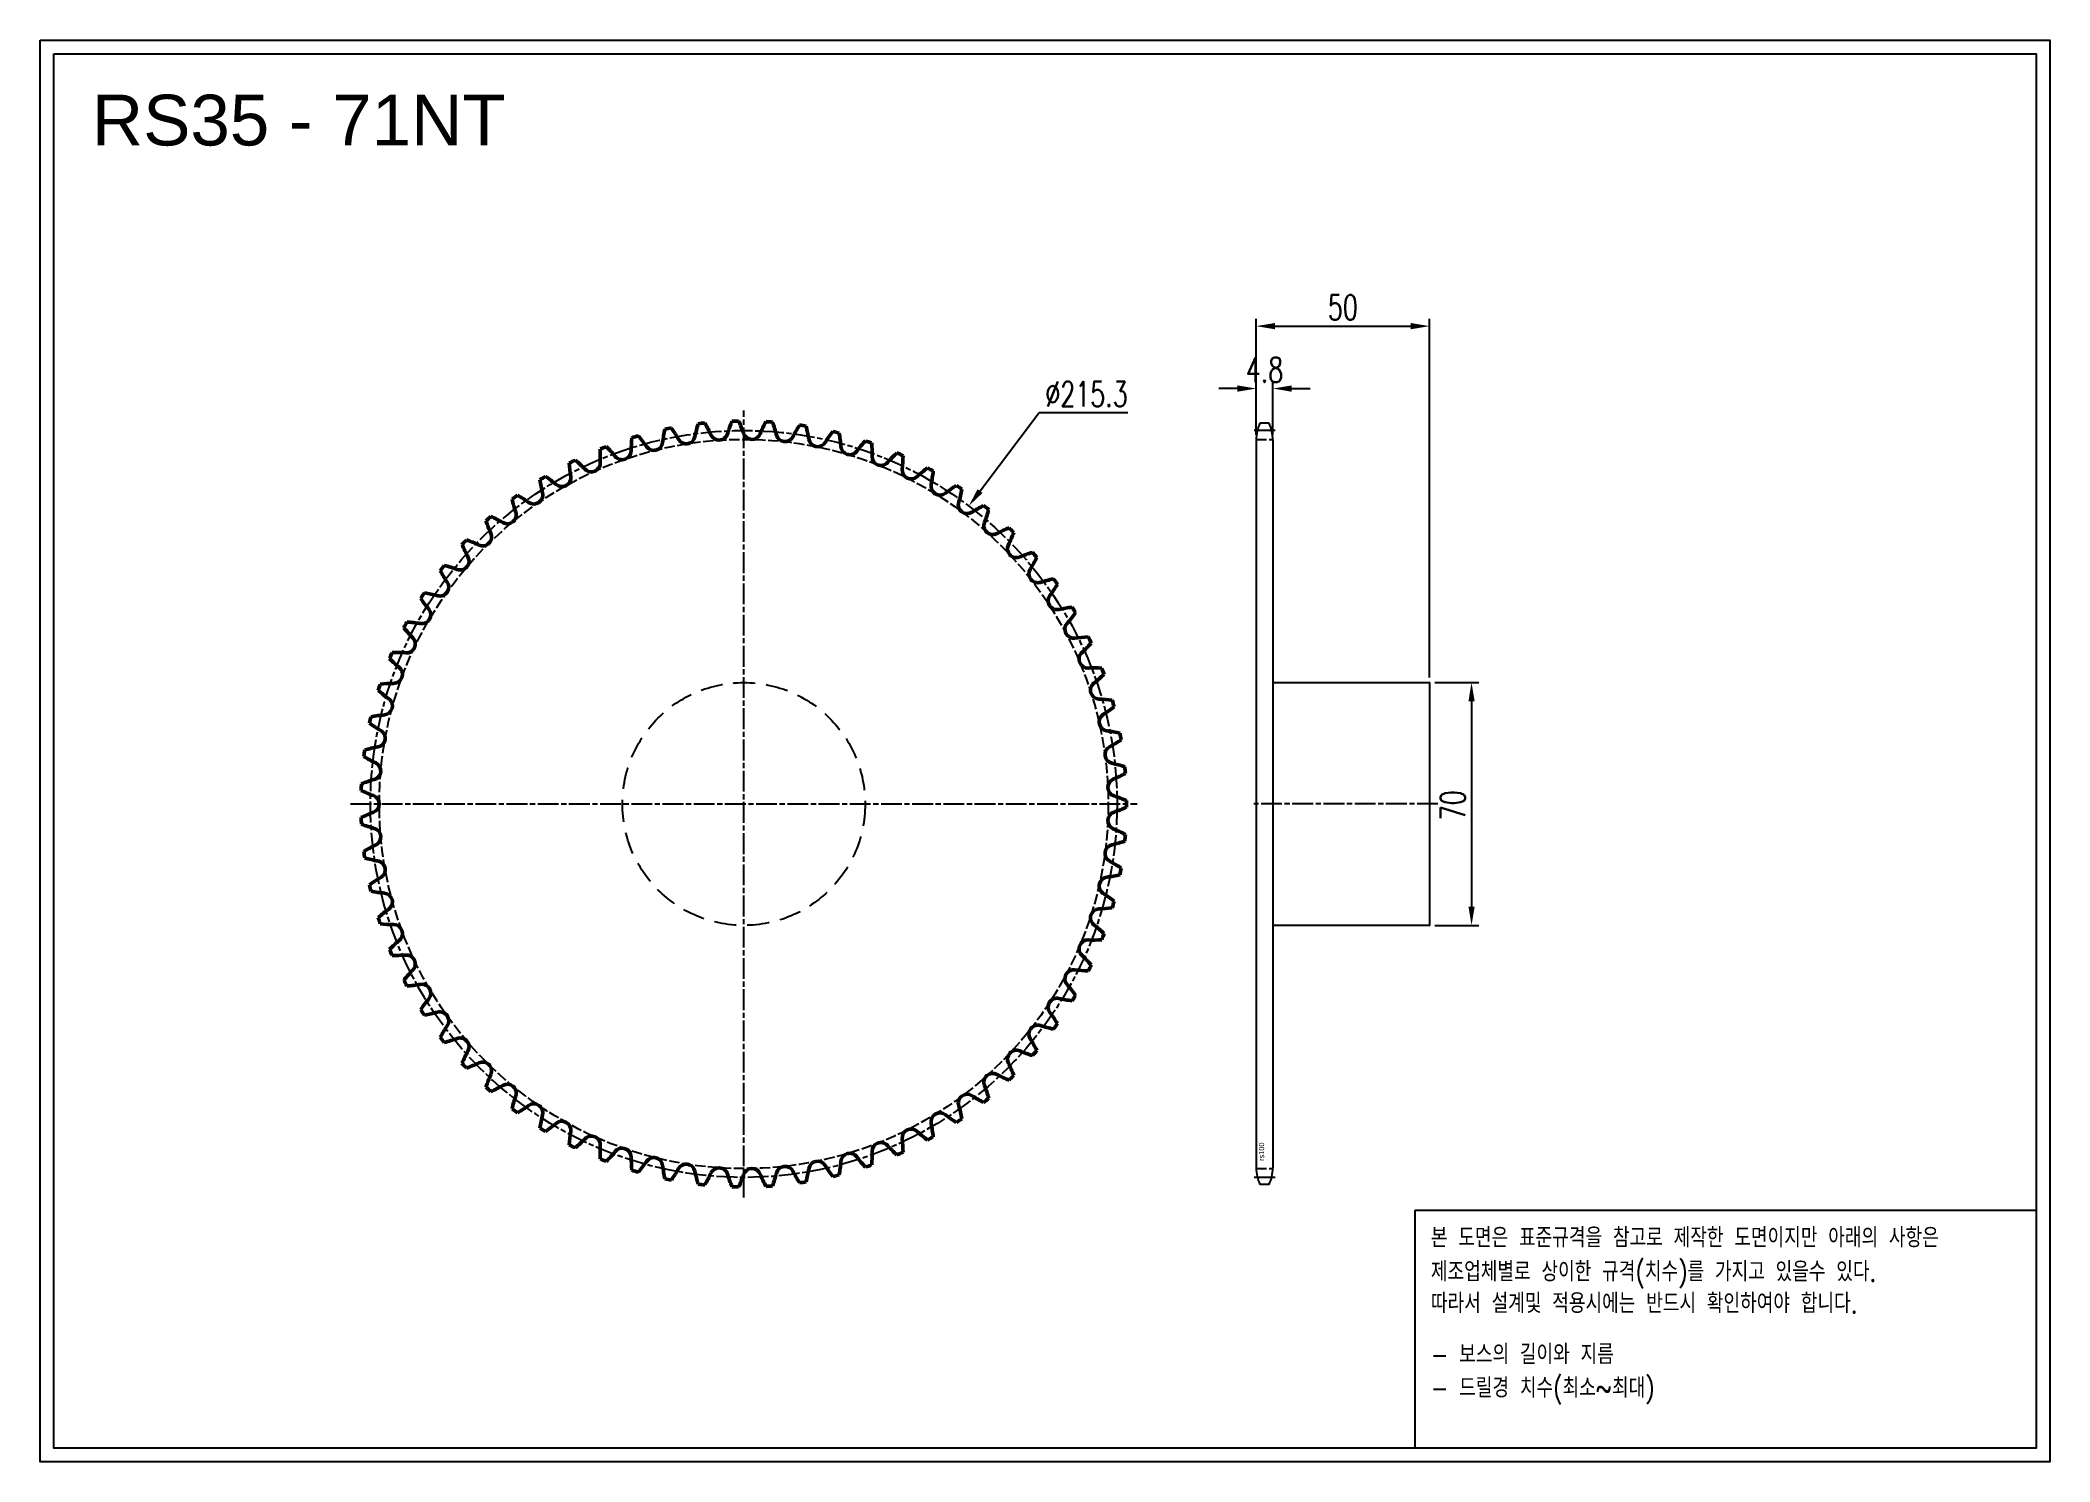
# Model space of a CAD drawing. Header units: millimetres. Extents: x -44419 to -43840, y 3186 to 3596.
import ezdxf

# ---------------------------------------------------------------- set-up
doc = ezdxf.new("R2010")
doc.units = ezdxf.units.MM
for name, pattern in [('AM_ISO02W050', [7.5, 6, -1.5]), ('AM_ISO02W050x2', [3.75, 3, -0.75]), ('AM_ISO08W050', [18, 12, -1.5, 3, -1.5]), ('AM_ISO08W050x2', [9, 6, -0.75, 1.5, -0.75]), ('HIDDEN', [9.525, 6.35, -3.175])]:
    doc.linetypes.add(name, pattern=pattern)
for name, color, linetype, lineweight in [('AM_0N', 7, 'Continuous', 50), ('AM_3N', 6, 'AM_ISO02W050', 25), ('AM_7', 4, 'AM_ISO08W050', 25), ('AM_7N', 4, 'AM_ISO08W050', 25)]:
    doc.layers.add(name, color=color, linetype=linetype, lineweight=lineweight)
doc.layers.add('HL', color=2, linetype='HIDDEN')
doc.layers.add('S-DIM', color=7, linetype='Continuous')
doc.styles.add('HAN', font='ROMANS.shx', dxfattribs={"width": 0.7, "bigfont": 'whgtxt.shx'})
doc.styles.add('HSG', font='SIMPLEX.shx', dxfattribs={"width": 0.7, "bigfont": 'HSG.shx'})
doc.styles.get("Standard").update_dxf_attribs({"font": 'arial.ttf'})
doc.dimstyles.new('APP16', dxfattribs={"dimscale": 3, "dimtxt": 2.4, "dimasz": 1.8, "dimexe": 0.7, "dimexo": 0.5, "dimgap": 0.6, "dimtad": 1, "dimtoh": 1, "dimdec": 1, "dimrnd": 0.01, "dimzin": 9, "dimdsep": 46, "dimtxsty": 'HSG', "dimcen": 0, "dimclrd": 1, "dimclre": 1, "dimclrt": 256, "dimazin": 2, "dimtp": 1, "dimtm": 1, "dimtfac": 0.5, "dimtdec": 1, "dimtofl": 0, "dimtmove": 0, "dimatfit": 3, "dimfxl": 0, "dimtvp": 1, "dimtolj": 2, "dimlwd": -1, "dimlwe": -1, "dimarcsym": 0})

# ---------------------------------------------------------------- blocks, each defined once
blk = doc.blocks.new('*D1')
at = {"layer": 'Defpoints', "color": 0, "transparency": 16777216}
for p in [(-44018.45, 3410.57), (-44018.45, 3340.57), (-44006.34, 3340.57)]:
    blk.add_point(p, dxfattribs=at)
at = {"layer": 'S-DIM', "color": 1, "transparency": 16777216}
for p, q in [((-44016.95, 3410.57), (-44004.24, 3410.57)), ((-44006.34, 3405.17), (-44006.34, 3345.97)), ((-44016.95, 3340.57), (-44004.24, 3340.57))]:
    blk.add_line(p, q, dxfattribs=at)
for points in [[(-44007.24, 3405.17), (-44005.44, 3405.17), (-44006.34, 3410.57)], [(-44007.24, 3345.97), (-44005.44, 3345.97), (-44006.34, 3340.57)]]:
    blk.add_solid(points, dxfattribs=at)
at = {"layer": 'S-DIM', "transparency": 16777216, "insert": (-44011.74, 3375.19), "char_height": 7.2, "attachment_point": 5, "rotation": 90, "style": 'HSG'}
blk.add_mtext('\\A2;70', dxfattribs=at)
blk = doc.blocks.new('*D2')
at = {"layer": 'Defpoints', "color": 0, "transparency": 16777216}
for p in [(-44063.65, 3495.34), (-44068.45, 3480.52), (-44063.65, 3480.52)]:
    blk.add_point(p, dxfattribs=at)
at = {"layer": 'S-DIM', "color": 1, "transparency": 16777216}
for p, q in [((-44073.85, 3495.34), (-44079.25, 3495.34)), ((-44068.45, 3482.02), (-44068.45, 3497.44)), ((-44063.65, 3482.02), (-44063.65, 3497.44)), ((-44058.25, 3495.34), (-44052.85, 3495.34))]:
    blk.add_line(p, q, dxfattribs=at)
for points in [[(-44073.85, 3496.24), (-44073.85, 3494.44), (-44068.45, 3495.34)], [(-44058.25, 3496.24), (-44058.25, 3494.44), (-44063.65, 3495.34)]]:
    blk.add_solid(points, dxfattribs=at)
at = {"layer": 'S-DIM', "transparency": 16777216, "insert": (-44066.05, 3500.74), "char_height": 7.2, "attachment_point": 5, "style": 'HSG'}
blk.add_mtext('\\A2;4.8', dxfattribs=at)
blk = doc.blocks.new('*D3')
at = {"layer": 'Defpoints', "color": 0, "transparency": 16777216}
for p in [(-44018.45, 3513.34), (-44068.45, 3480.52), (-44018.45, 3410.57)]:
    blk.add_point(p, dxfattribs=at)
at = {"layer": 'S-DIM', "color": 1, "transparency": 16777216}
for p, q in [((-44068.45, 3482.02), (-44068.45, 3515.44)), ((-44063.05, 3513.34), (-44023.85, 3513.34)), ((-44018.45, 3412.07), (-44018.45, 3515.44))]:
    blk.add_line(p, q, dxfattribs=at)
for points in [[(-44063.05, 3514.24), (-44063.05, 3512.44), (-44068.45, 3513.34)], [(-44023.85, 3514.24), (-44023.85, 3512.44), (-44018.45, 3513.34)]]:
    blk.add_solid(points, dxfattribs=at)
at = {"layer": 'S-DIM', "transparency": 16777216, "insert": (-44043.45, 3518.74), "char_height": 7.2, "attachment_point": 5, "style": 'HSG'}
blk.add_mtext('\\A2;50', dxfattribs=at)
blk = doc.blocks.new('*D4')
at = {"layer": 'Defpoints', "color": 0, "transparency": 16777216}
for p in [(-44151.35, 3461.49), (-44281.14, 3289.66)]:
    blk.add_point(p, dxfattribs=at)
at = {"layer": 'S-DIM', "color": 1, "transparency": 16777216}
for p, q in [((-44131.07, 3488.34), (-44148.1, 3465.8)), ((-44105.51, 3488.34), (-44131.07, 3488.34))]:
    blk.add_line(p, q, dxfattribs=at)
blk.add_solid([(-44148.82, 3466.34), (-44147.38, 3465.25), (-44151.35, 3461.49)], dxfattribs=at)
at = {"layer": 'S-DIM', "transparency": 16777216, "insert": (-44117.39, 3493.74), "char_height": 7.2, "attachment_point": 5, "style": 'HSG'}
blk.add_mtext('\\A2;∅215.3', dxfattribs=at)
blk = doc.blocks.new('notice1')
at = {"color": 4}
blk.add_lwpolyline([(-22142.12, 1735.9), (-22053.8, 1735.9), (-22053.8, 1702.07), (-22142.12, 1702.07)], close=True, dxfattribs=at)
at = {"color": 4, "style": 'HAN', "width": 0.8}
for s, p in [('본 도면은 표준규격을 참고로 제작한 도면이지만 아래의 사항은', (-22139.9, 1730.62)), ('제조업체별로 상이한 규격(치수)를 가지고 있을수 있다.', (-22139.9, 1725.78)), ('따라서 설계및 적용시에는 반드시 확인하여야 합니다.', (-22139.9, 1721.28)), ('- 보스의 길이와 지름', (-22139.9, 1714.03)), ('- 드릴경 치수(최소~최대)', (-22139.9, 1709.27))]:
    blk.add_text(s, height=2.7949, dxfattribs=at).set_placement(p)

msp = doc.modelspace()

# ---------------------------------------------------------------- linework, layer by layer
for p, q in [((-44064.72, 3485.32), (-44067.38, 3485.32)), ((-44068.45, 3480.52), (-44068.45, 3270.63)), ((-44063.65, 3480.52), (-44063.65, 3270.63)), ((-44064.72, 3265.83), (-44067.38, 3265.83))]:
    msp.add_line(p, q)
for points in [[(-44419.19, 3595.77), (-43839.55, 3595.77), (-43839.55, 3185.92), (-44419.19, 3185.92)], [(-44415.29, 3591.87), (-43843.45, 3591.87), (-43843.45, 3189.83), (-44415.29, 3189.83)]]:
    msp.add_lwpolyline(points, close=True)
msp.add_lwpolyline([(-44063.65, 3410.57), (-44018.45, 3410.57), (-44018.45, 3340.57), (-44063.65, 3340.57)])
for centre, start, end in [((-44057.15, 3480.52), 154.86334, 180), ((-44074.95, 3480.52), 0, 25.13666), ((-44057.15, 3270.63), 180, 205.13666), ((-44074.95, 3270.63), 334.86334, 0)]:
    msp.add_arc(centre, 11.3, start, end)
at = {"layer": 'AM_0N'}
for centre, radius, start, end in [((-44216.25, 3375.57), 110.42, 100.90864, 101.90826), ((-44273.82, 3458.8), 44.5, 29.50704, 34.49427), ((-44186.78, 3472.38), 44.5, 163.25221, 168.23944), ((-44216.25, 3375.57), 110.42, 95.83822, 96.83784), ((-44266.24, 3463.56), 44.5, 24.43662, 29.42385), ((-44178.34, 3469.4), 44.5, 158.18179, 163.16901), ((-44216.25, 3375.57), 110.42, 90.7678, 91.76741), ((-44258.27, 3467.63), 44.5, 19.3662, 24.35342), ((-44170.2, 3465.68), 44.5, 153.11137, 158.09859), ((-44216.25, 3375.57), 110.42, 85.69737, 86.69699), ((-44249.97, 3470.99), 44.5, 14.29577, 19.283), ((-44162.41, 3461.26), 44.5, 148.04094, 153.02817), ((-44216.25, 3375.57), 110.42, 80.62695, 81.62657), ((-44241.4, 3473.59), 44.5, 9.22535, 14.21258), ((-44213.22, 3476.72), 44.5, 178.46348, 183.4507), ((-44216.25, 3375.57), 110.42, 111.04949, 112.0491), ((-44287.57, 3447.36), 44.5, 39.64789, 44.63511), ((-44204.29, 3476.06), 44.5, 173.39306, 178.38028), ((-44216.25, 3375.57), 110.42, 105.97906, 106.97868), ((-44280.95, 3453.38), 44.5, 34.57746, 39.56469), ((-44242.2, 3480.09), 2.57, 214.57746, 353.30986), ((-44195.45, 3474.61), 44.5, 168.32263, 173.30986), ((-44232.86, 3481.98), 2.57, 209.50704, 348.23944), ((-44223.39, 3483.03), 2.57, 204.43662, 343.16901), ((-44213.87, 3483.24), 2.57, 199.3662, 338.09859), ((-44204.36, 3482.61), 2.57, 194.29577, 333.02817), ((-44194.95, 3481.14), 2.57, 189.22535, 327.95775), ((-44155.05, 3456.17), 44.5, 142.97052, 147.95775), ((-44216.25, 3375.57), 110.42, 75.55653, 76.55615), ((-44232.64, 3475.43), 44.5, 4.15493, 9.14216), ((-44185.7, 3478.84), 2.57, 184.15493, 322.88732), ((-44148.17, 3450.44), 44.5, 137.9001, 142.88732), ((-44216.25, 3375.57), 110.42, 70.48611, 71.48572), ((-44223.75, 3476.49), 44.5, 359.08451, 4.07173), ((-44216.25, 3375.57), 110.42, 116.11991, 117.11953), ((-44222.17, 3476.6), 44.5, 183.5339, 188.52113), ((-44293.64, 3440.77), 44.5, 44.71831, 49.70554), ((-44260.2, 3473.89), 2.57, 224.71831, 3.4507), ((-44251.33, 3477.39), 2.57, 219.64789, 358.38028), ((-44176.69, 3475.74), 2.57, 179.08451, 317.8169), ((-44141.82, 3444.13), 44.5, 132.82968, 137.8169), ((-44216.25, 3375.57), 110.42, 65.41568, 66.4153), ((-44167.99, 3471.85), 2.57, 174.01408, 312.74648), ((-44214.8, 3476.76), 44.5, 354.01408, 359.00131), ((-44136.05, 3437.29), 44.5, 127.75925, 132.74648), ((-44216.25, 3375.57), 110.42, 60.34526, 61.34488), ((-44216.25, 3375.57), 110.42, 121.19033, 122.18995), ((-44231.07, 3475.68), 44.5, 188.60432, 193.59155), ((-44299.1, 3433.68), 44.5, 49.78873, 54.77596), ((-44268.71, 3469.62), 2.57, 229.78873, 8.52113), ((-44159.67, 3467.21), 2.57, 168.94366, 307.67606), ((-44205.87, 3476.24), 44.5, 348.94366, 353.93089), ((-44130.91, 3429.96), 44.5, 122.68883, 127.67606), ((-44216.25, 3375.57), 110.42, 55.27484, 56.27446), ((-44197.01, 3474.92), 44.5, 343.87324, 348.86047), ((-44216.25, 3375.57), 110.42, 126.26075, 127.26037), ((-44239.86, 3473.98), 44.5, 193.67475, 198.66197), ((-44303.91, 3426.13), 44.5, 54.85915, 59.84638), ((-44276.82, 3464.62), 2.57, 234.85915, 13.59155), ((-44151.8, 3461.85), 2.57, 163.87324, 302.60563), ((-44126.44, 3422.2), 44.5, 117.61841, 122.60563), ((-44216.25, 3375.57), 110.42, 50.20442, 51.20403), ((-44216.25, 3375.57), 110.42, 131.33118, 132.33079), ((-44248.47, 3471.5), 44.5, 198.74517, 203.73239), ((-44308.04, 3418.18), 44.5, 59.92958, 64.9168), ((-44284.45, 3458.92), 2.57, 239.92958, 18.66197), ((-44144.42, 3455.82), 2.57, 158.80282, 297.53521), ((-44188.31, 3472.84), 44.5, 338.80282, 343.79004), ((-44122.67, 3414.08), 44.5, 112.54799, 117.53521), ((-44216.25, 3375.57), 110.42, 45.13399, 46.13361), ((-44216.25, 3375.57), 110.42, 136.4016, 137.40122), ((-44256.82, 3468.28), 44.5, 203.81559, 208.80282), ((-44311.44, 3409.9), 44.5, 65, 69.98723), ((-44291.55, 3452.56), 2.57, 245, 23.73239), ((-44137.61, 3449.16), 2.57, 153.73239, 292.46479), ((-44179.82, 3469.98), 44.5, 333.73239, 338.71962), ((-44216.25, 3375.57), 110.42, 141.47202, 142.47164), ((-44314.1, 3401.36), 44.5, 70.07042, 75.05765), ((-44298.06, 3445.6), 2.57, 250.07042, 28.80282), ((-44119.63, 3405.66), 44.5, 107.47756, 112.46479), ((-44131.42, 3441.92), 2.57, 148.66197, 287.39437), ((-44171.62, 3466.4), 44.5, 328.66197, 333.6492), ((-44216.25, 3375.57), 110.42, 40.06357, 41.06319), ((-44303.93, 3438.1), 2.57, 255.14085, 33.87324), ((-44264.85, 3464.33), 44.5, 208.88601, 213.87324), ((-44117.35, 3397), 44.5, 102.40714, 107.39437), ((-44163.77, 3462.1), 44.5, 323.59155, 328.57878), ((-44216.25, 3375.57), 110.42, 34.99315, 35.99277), ((-44309.11, 3430.11), 2.57, 260.21127, 38.94366), ((-44216.25, 3375.57), 110.42, 146.54244, 147.54206), ((-44272.51, 3459.69), 44.5, 213.95644, 218.94366), ((-44316, 3392.61), 44.5, 75.14085, 80.12807), ((-44125.89, 3434.16), 2.57, 143.59155, 282.32394), ((-44115.84, 3388.18), 44.5, 97.33672, 102.32394), ((-44216.25, 3375.57), 110.42, 29.92273, 30.92234), ((-44216.25, 3375.57), 110.42, 151.61287, 152.61248), ((-44279.72, 3454.39), 44.5, 219.02686, 224.01408), ((-44317.12, 3383.73), 44.5, 80.21127, 85.19849), ((-44121.06, 3425.94), 2.57, 138.52113, 277.25352), ((-44156.32, 3457.12), 44.5, 318.52113, 323.50835), ((-44313.57, 3421.69), 2.57, 265.28169, 44.01408), ((-44115.12, 3379.26), 44.5, 92.2663, 97.25352), ((-44149.35, 3451.5), 44.5, 313.4507, 318.43793), ((-44216.25, 3375.57), 110.42, 24.8523, 25.85192), ((-44216.25, 3375.57), 110.42, 156.68329, 157.68291), ((-44286.44, 3448.47), 44.5, 224.09728, 229.08451), ((-44317.44, 3374.78), 44.5, 85.28169, 90.26892), ((-44317.26, 3412.9), 2.57, 270.35211, 49.08451), ((-44116.98, 3417.34), 2.57, 133.4507, 272.1831), ((-44115.19, 3370.3), 44.5, 87.19587, 92.1831), ((-44216.25, 3375.57), 110.42, 19.78188, 20.7815), ((-44216.25, 3375.57), 110.42, 161.75371, 162.75333), ((-44292.61, 3441.98), 44.5, 229.1677, 234.15493), ((-44316.97, 3365.84), 44.5, 90.35211, 95.33934), ((-44113.68, 3408.4), 2.57, 128.38028, 267.11268), ((-44142.9, 3445.29), 44.5, 308.38028, 313.36751), ((-44320.17, 3403.83), 2.57, 275.42254, 54.15493), ((-44116.05, 3361.39), 44.5, 82.12545, 87.11268), ((-44137.03, 3438.54), 44.5, 303.30986, 308.29709), ((-44216.25, 3375.57), 110.42, 14.71146, 15.71108), ((-44216.25, 3375.57), 110.42, 166.82413, 167.82375), ((-44298.18, 3434.97), 44.5, 234.23813, 239.22535), ((-44315.72, 3356.97), 44.5, 95.42254, 100.40976), ((-44322.26, 3394.53), 2.57, 280.49296, 59.22535), ((-44111.18, 3399.21), 2.57, 123.30986, 262.04225), ((-44216.25, 3375.57), 110.42, 171.89456, 172.89418), ((-44313.69, 3348.26), 44.5, 100.49296, 105.48018), ((-44109.5, 3389.83), 2.57, 118.23944, 256.97183), ((-44117.7, 3352.59), 44.5, 77.05503, 82.04225), ((-44131.77, 3431.29), 44.5, 298.23944, 303.22666), ((-44216.25, 3375.57), 110.42, 9.64104, 10.64065), ((-44303.11, 3427.5), 44.5, 239.30855, 244.29577), ((-44323.52, 3385.09), 2.57, 285.56338, 64.29577), ((-44120.11, 3343.97), 44.5, 71.98461, 76.97183), ((-44216.25, 3375.57), 110.42, 4.57061, 5.57023), ((-44216.25, 3375.57), 110.42, 176.96498, 177.9646), ((-44307.36, 3419.62), 44.5, 244.37897, 249.3662), ((-44310.89, 3339.75), 44.5, 105.56338, 110.55061), ((-44108.66, 3380.34), 2.57, 113.16901, 251.90141), ((-44127.18, 3423.61), 44.5, 293.16901, 298.15624), ((-44323.94, 3375.57), 2.57, 290.6338, 69.3662), ((-44123.28, 3335.6), 44.5, 66.91418, 71.90141), ((-44123.28, 3415.55), 44.5, 288.09859, 293.08582), ((-44216.25, 3375.57), 110.42, 359.50019, 0.49981), ((-44307.36, 3331.53), 44.5, 110.6338, 115.62103), ((-44216.25, 3375.57), 110.42, 182.0354, 183.03502), ((-44310.89, 3411.4), 44.5, 249.44939, 254.43662), ((-44323.52, 3366.06), 2.57, 295.70423, 74.43662), ((-44108.66, 3370.81), 2.57, 108.09859, 246.83099), ((-44127.18, 3327.54), 44.5, 61.84376, 66.83099), ((-44303.11, 3323.65), 44.5, 115.70423, 120.69145), ((-44109.5, 3361.32), 2.57, 103.02817, 241.76056), ((-44120.11, 3407.17), 44.5, 283.02817, 288.01539), ((-44216.25, 3375.57), 110.42, 354.42977, 355.42939), ((-44216.25, 3375.57), 110.42, 187.10582, 188.10544), ((-44313.69, 3402.89), 44.5, 254.51982, 259.50704), ((-44322.26, 3356.61), 2.57, 300.77465, 79.50704), ((-44131.77, 3319.86), 44.5, 56.77334, 61.76056), ((-44216.25, 3375.57), 110.42, 349.35935, 350.35896), ((-44298.18, 3316.17), 44.5, 120.77465, 125.76187), ((-44216.25, 3375.57), 110.42, 192.17625, 193.17587), ((-44315.72, 3394.17), 44.5, 259.59024, 264.57746), ((-44111.18, 3351.94), 2.57, 97.95775, 236.69014), ((-44117.7, 3398.55), 44.5, 277.95775, 282.94497), ((-44292.61, 3309.16), 44.5, 125.84507, 130.8323), ((-44320.17, 3347.32), 2.57, 305.84507, 84.57746), ((-44113.68, 3342.75), 2.57, 92.88732, 231.61972), ((-44116.05, 3389.75), 44.5, 272.88732, 277.87455), ((-44137.03, 3312.61), 44.5, 51.70291, 56.69014), ((-44216.25, 3375.57), 110.42, 344.28892, 345.28854), ((-44216.25, 3375.57), 110.42, 197.24667, 198.24629), ((-44316.97, 3385.31), 44.5, 264.66066, 269.64789), ((-44317.26, 3338.24), 2.57, 310.91549, 89.64789), ((-44142.9, 3305.85), 44.5, 46.63249, 51.61972), ((-44286.44, 3302.68), 44.5, 130.91549, 135.90272), ((-44216.25, 3375.57), 110.42, 202.31709, 203.31671), ((-44116.98, 3333.81), 2.57, 87.8169, 226.5493), ((-44115.19, 3380.84), 44.5, 267.8169, 272.80413), ((-44216.25, 3375.57), 110.42, 339.2185, 340.21812), ((-44317.44, 3376.37), 44.5, 269.73108, 274.71831), ((-44279.72, 3296.76), 44.5, 135.98592, 140.97314), ((-44313.57, 3329.46), 2.57, 315.98592, 94.71831), ((-44121.06, 3325.2), 2.57, 82.74648, 221.47887), ((-44115.12, 3371.89), 44.5, 262.74648, 267.7337), ((-44149.35, 3299.64), 44.5, 41.56207, 46.5493), ((-44216.25, 3375.57), 110.42, 334.14808, 335.1477), ((-44216.25, 3375.57), 110.42, 207.38752, 208.38713), ((-44317.12, 3367.42), 44.5, 274.80151, 279.78873), ((-44309.11, 3321.04), 2.57, 321.05634, 99.78873), ((-44156.32, 3294.03), 44.5, 36.49165, 41.47887), ((-44272.51, 3291.46), 44.5, 141.05634, 146.04356), ((-44216.25, 3375.57), 110.42, 212.45794, 213.45756), ((-44303.93, 3313.05), 2.57, 326.12676, 104.85915), ((-44125.89, 3316.99), 2.57, 77.67606, 216.40845), ((-44115.84, 3362.97), 44.5, 257.67606, 262.66328), ((-44216.25, 3375.57), 110.42, 329.07766, 330.07727), ((-44316, 3358.54), 44.5, 279.87193, 284.85915), ((-44264.85, 3286.81), 44.5, 146.12676, 151.11399), ((-44131.42, 3309.23), 2.57, 72.60563, 211.33803), ((-44117.35, 3354.14), 44.5, 252.60563, 257.59286), ((-44163.77, 3289.05), 44.5, 31.42122, 36.40845), ((-44216.25, 3375.57), 110.42, 324.00723, 325.00685), ((-44216.25, 3375.57), 110.42, 217.52836, 218.52798), ((-44314.1, 3349.79), 44.5, 284.94235, 289.92958), ((-44298.06, 3305.54), 2.57, 331.19718, 109.92958), ((-44256.82, 3282.87), 44.5, 151.19718, 156.18441), ((-44137.61, 3301.99), 2.57, 67.53521, 206.26761), ((-44119.63, 3345.49), 44.5, 247.53521, 252.52244), ((-44171.62, 3284.75), 44.5, 26.3508, 31.33803), ((-44216.25, 3375.57), 110.42, 318.93681, 319.93643), ((-44216.25, 3375.57), 110.42, 222.59878, 223.5984), ((-44311.44, 3341.24), 44.5, 290.01277, 295), ((-44291.55, 3298.59), 2.57, 336.26761, 115), ((-44179.82, 3281.16), 44.5, 21.28038, 26.26761), ((-44248.47, 3279.64), 44.5, 156.26761, 161.25483), ((-44216.25, 3375.57), 110.42, 227.66921, 228.66882), ((-44308.04, 3332.96), 44.5, 295.0832, 300.07042), ((-44284.45, 3292.23), 2.57, 341.33803, 120.07042), ((-44144.42, 3295.33), 2.57, 62.46479, 201.19718), ((-44188.31, 3278.31), 44.5, 16.20996, 21.19718), ((-44122.67, 3337.06), 44.5, 242.46479, 247.45201), ((-44216.25, 3375.57), 110.42, 313.86639, 314.86601), ((-44239.86, 3277.17), 44.5, 161.33803, 166.32525), ((-44216.25, 3375.57), 110.42, 232.73963, 233.73925), ((-44303.91, 3325.02), 44.5, 300.15362, 305.14085), ((-44276.82, 3286.53), 2.57, 346.40845, 125.14085), ((-44151.8, 3289.3), 2.57, 57.39437, 196.12676), ((-44197.01, 3276.22), 44.5, 11.13953, 16.12676), ((-44126.44, 3328.94), 44.5, 237.39437, 242.38159), ((-44216.25, 3375.57), 110.42, 308.79597, 309.79558), ((-44231.07, 3275.47), 44.5, 166.40845, 171.39568), ((-44216.25, 3375.57), 110.42, 237.81005, 238.80967), ((-44299.1, 3317.47), 44.5, 305.22404, 310.21127), ((-44268.71, 3281.52), 2.57, 351.47887, 130.21127), ((-44222.17, 3274.55), 44.5, 171.47887, 176.4661), ((-44167.99, 3279.3), 2.57, 47.25352, 185.98592), ((-44136.05, 3313.86), 44.5, 227.25352, 232.24075), ((-44159.67, 3283.94), 2.57, 52.32394, 191.05634), ((-44205.87, 3274.91), 44.5, 6.06911, 11.05634), ((-44130.91, 3321.19), 44.5, 232.32394, 237.31117), ((-44216.25, 3375.57), 110.42, 303.72554, 304.72516), ((-44216.25, 3375.57), 110.42, 242.88047, 243.88009), ((-44293.64, 3310.37), 44.5, 310.29446, 315.28169), ((-44260.2, 3277.26), 2.57, 356.5493, 135.28169), ((-44213.22, 3274.42), 44.5, 176.5493, 181.53652), ((-44287.57, 3303.79), 44.5, 315.36489, 320.35211), ((-44251.33, 3273.76), 2.57, 1.61972, 140.35211), ((-44223.75, 3274.66), 44.5, 355.92827, 0.91549), ((-44176.69, 3275.41), 2.57, 42.1831, 180.91549), ((-44141.82, 3307.01), 44.5, 222.1831, 227.17032), ((-44216.25, 3375.57), 110.42, 293.5847, 294.58432), ((-44214.8, 3274.39), 44.5, 0.99869, 5.98592), ((-44216.25, 3375.57), 110.42, 298.65512, 299.65474), ((-44216.25, 3375.57), 110.42, 247.9509, 248.95051), ((-44204.29, 3275.09), 44.5, 181.61972, 186.60694), ((-44216.25, 3375.57), 110.42, 253.02132, 254.02094), ((-44280.95, 3297.76), 44.5, 320.43531, 325.42254), ((-44242.2, 3271.05), 2.57, 6.69014, 145.42254), ((-44195.45, 3276.54), 44.5, 186.69014, 191.67737), ((-44273.82, 3292.35), 44.5, 325.50573, 330.49296), ((-44232.86, 3269.17), 2.57, 11.76056, 150.49296), ((-44186.78, 3278.76), 44.5, 191.76056, 196.74779), ((-44223.39, 3268.12), 2.57, 16.83099, 155.56338), ((-44213.87, 3267.91), 2.57, 21.90141, 160.6338), ((-44204.36, 3268.54), 2.57, 26.97183, 165.70423), ((-44162.41, 3289.89), 44.5, 206.97183, 211.95906), ((-44241.4, 3277.55), 44.5, 345.78742, 350.77465), ((-44194.95, 3270.01), 2.57, 32.04225, 170.77465), ((-44155.05, 3294.98), 44.5, 212.04225, 217.02948), ((-44232.64, 3275.71), 44.5, 350.85784, 355.84507), ((-44185.7, 3272.3), 2.57, 37.11268, 175.84507), ((-44148.17, 3300.7), 44.5, 217.11268, 222.0999), ((-44216.25, 3375.57), 110.42, 288.51428, 289.51389), ((-44216.25, 3375.57), 110.42, 258.09174, 259.09136), ((-44216.25, 3375.57), 110.42, 263.16216, 264.16178), ((-44266.24, 3287.59), 44.5, 330.57615, 335.56338), ((-44178.34, 3281.75), 44.5, 196.83099, 201.81821), ((-44216.25, 3375.57), 110.42, 268.23259, 269.2322), ((-44258.27, 3283.51), 44.5, 335.64658, 340.6338), ((-44170.2, 3285.46), 44.5, 201.90141, 206.88863), ((-44216.25, 3375.57), 110.42, 273.30301, 274.30263), ((-44249.97, 3280.16), 44.5, 340.717, 345.70423), ((-44216.25, 3375.57), 110.42, 278.37343, 279.37305), ((-44216.25, 3375.57), 110.42, 283.44385, 284.44347)]:
    msp.add_arc(centre, radius, start, end, dxfattribs=at)
at = {"layer": 'AM_3N', "linetype": 'AM_ISO02W050x2'}
for p, q in [((-44068.45, 3480.68), (-44063.66, 3480.68)), ((-44068.45, 3270.47), (-44063.66, 3270.47))]:
    msp.add_line(p, q, dxfattribs=at)
msp.add_circle((-44216.25, 3375.57), 105.13, dxfattribs=at)
at = {"layer": 'AM_7', "linetype": 'AM_ISO08W050x2'}
for p, q in [((-44063, 3483.24), (-44069.11, 3483.24)), ((-44016.03, 3375.57), (-44069.11, 3375.57)), ((-44063, 3267.91), (-44069.11, 3267.91))]:
    msp.add_line(p, q, dxfattribs=at)
msp.add_circle((-44216.25, 3375.57), 107.67, dxfattribs=at)
at = {"layer": 'AM_7N', "linetype": 'AM_ISO08W050x2'}
for p, q in [((-44216.25, 3262.15), (-44216.25, 3488.99)), ((-44329.67, 3375.57), (-44102.83, 3375.57))]:
    msp.add_line(p, q, dxfattribs=at)
at = {"layer": 'HL'}
msp.add_circle((-44216.25, 3375.57), 35, dxfattribs=at)

# ---------------------------------------------------------------- block references
at = {"xscale": 2.028, "yscale": 2.028, "zscale": 2.028}
msp.add_blockref('notice1', (881.65, -261.97), dxfattribs=at)

# ---------------------------------------------------------------- texts
msp.add_text('RS35 - 71NT', height=14.6374).set_placement((-44404.26, 3565.42))
at = {"insert": (-44067.67, 3272.69), "char_height": 1.512, "width": 6.5009, "attachment_point": 1, "rotation": 90}
msp.add_mtext('rs100', dxfattribs=at)

# ---------------------------------------------------------------- dimensions: what is measured, and where the dimension line sits
at = {"layer": 'S-DIM'}
dim = msp.add_linear_dim(base=(-44018.45, 3513.34), p1=(-44068.45, 3480.52), p2=(-44018.45, 3410.57), dimstyle='APP16', dxfattribs=at)
dim.commit()
dim.dimension.update_dxf_attribs({"geometry": '*D3', "text_midpoint": (-44043.45, 3518.74)})
dim = msp.add_linear_dim(base=(-44063.65, 3495.34), p1=(-44068.45, 3480.52), p2=(-44063.65, 3480.52), dimstyle='APP16', dxfattribs=at)
dim.commit()
dim.dimension.update_dxf_attribs({"geometry": '*D2', "text_midpoint": (-44066.05, 3495.34), "dimtype": 128})
dim = msp.add_diameter_dim_2p(p1=(-44281.14, 3289.66), p2=(-44151.35, 3461.49), dimstyle='APP16', dxfattribs=at)
dim.commit()
dim.dimension.update_dxf_attribs({"geometry": '*D4', "text_midpoint": (-44117.39, 3488.34), "dimtype": 131})
dim = msp.add_linear_dim(base=(-44006.34, 3340.57), p1=(-44018.45, 3410.57), p2=(-44018.45, 3340.57), angle=90, dimstyle='APP16', dxfattribs=at)
dim.commit()
dim.dimension.update_dxf_attribs({"geometry": '*D1', "text_midpoint": (-44006.34, 3375.19), "dimtype": 128})

doc.saveas('drawing.dxf')
